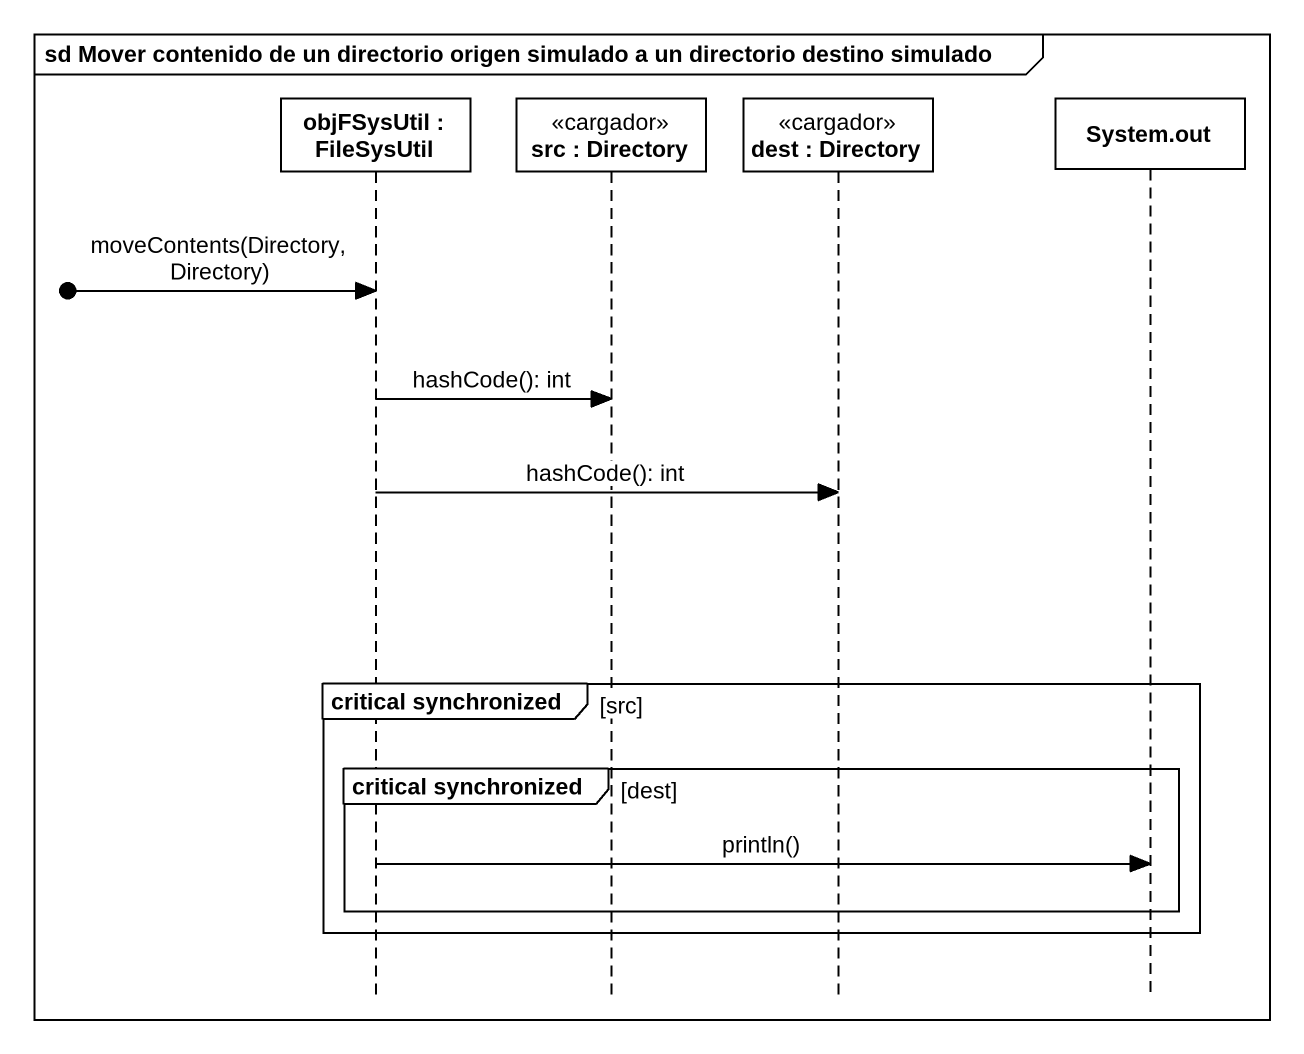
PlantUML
@startuml
mainframe sd Mover contenido de un directorio origen simulado a un directorio destino simulado
hide footbox
participant "objFSysUtil : FileSysUtil" as objFSysUtil
participant "src : Directory" as src <<cargador>>
participant "dest : Directory" as dest <<cargador>>
participant "System.out" as System_out

[o-> objFSysUtil : moveContents(Directory, Directory)
objFSysUtil -> src : hashCode(): int
objFSysUtil -> dest : hashCode(): int
group critical synchronized [src]
  group critical synchronized [dest]
    objFSysUtil -> System_out : println()
  end
end
@enduml
